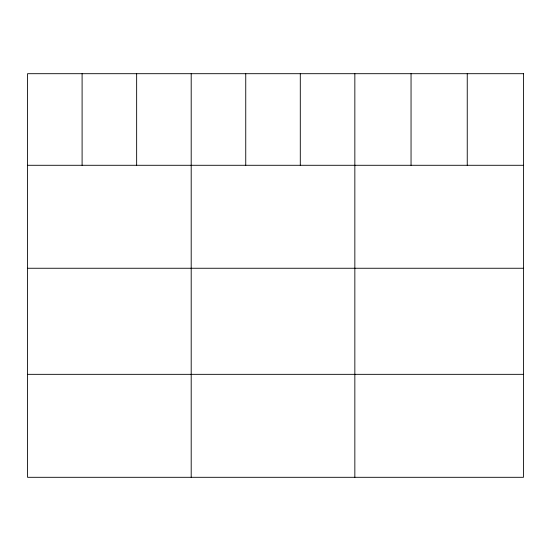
<?xml version="1.0" encoding="UTF-8"?>
<svg xmlns="http://www.w3.org/2000/svg" width="551" height="551" viewBox="0 0 551 551"><rect width="100%" height="100%" fill="white"/><g stroke="black" fill="none" stroke-linecap="round" stroke-linejoin="round"><path stroke-width="0.83" d="M27.55 165.286L523.45 165.286M27.55 268.254L523.45 268.254M27.55 374.336L523.45 374.336M467.248 73.696L467.248 165.286M411.046 73.696L411.046 165.286M354.844 73.696L354.844 477.304M300.295 73.696L300.295 165.286M245.746 73.696L245.746 165.286M191.197 73.696L191.197 477.304M136.648 73.696L136.648 165.286M82.099 73.696L82.099 165.286M523.45 73.696L27.55 73.696L27.55 477.304L523.45 477.304L523.45 73.696"/></g></svg>
